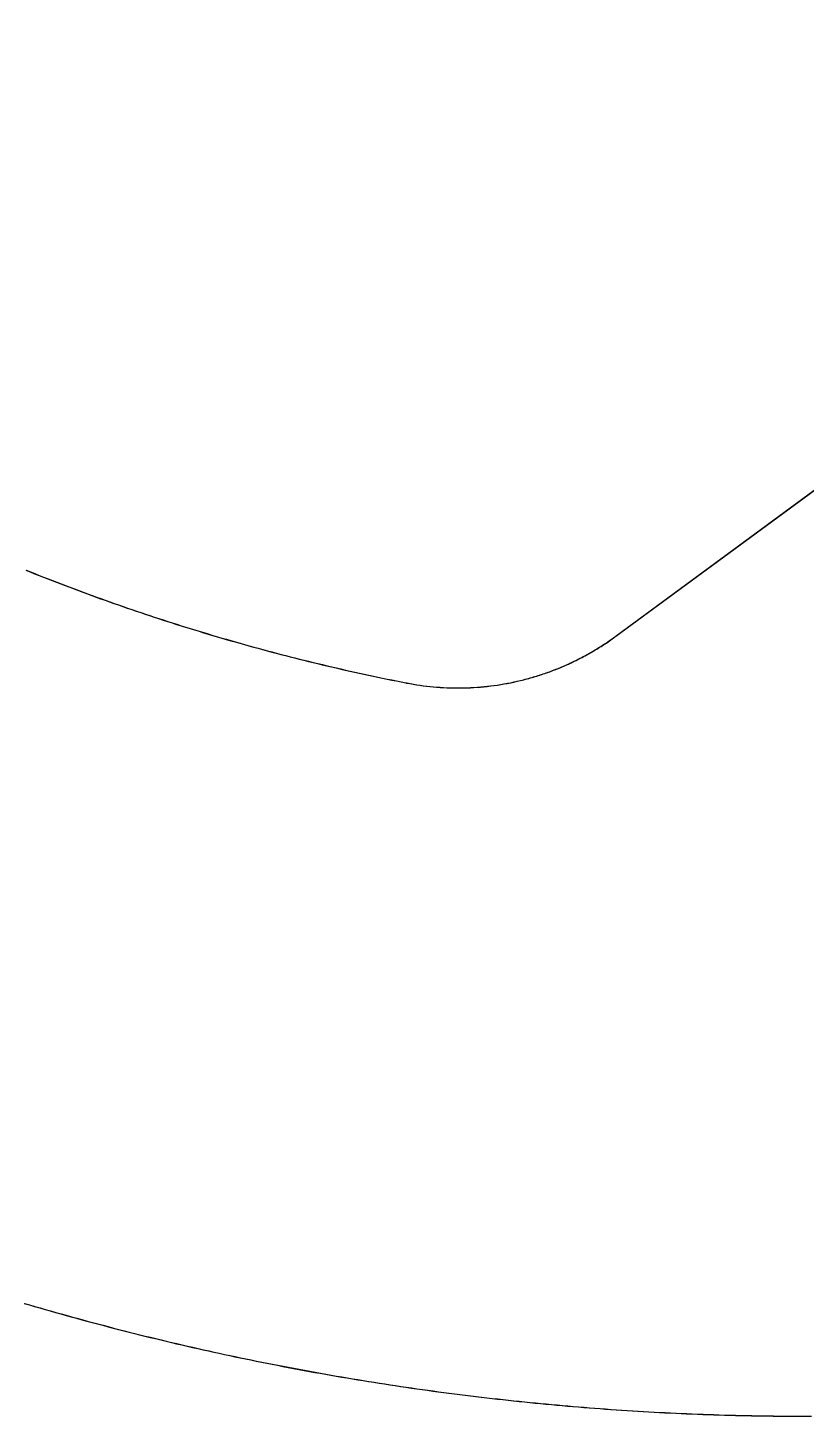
# Model space of a CAD drawing. Extents: x 141.9 to 179.5, y -126.9 to -94.3.
# Drawn here: x 172.79 to 174.249, y -104.674 to -102.072 of the extents above; entities that cross this region are included whole.
import ezdxf

# ---------------------------------------------------------------- set-up
doc = ezdxf.new("R2010")
doc.units = 0
doc.layers.add('BLACK', color=7, linetype='CONTINUOUS')

msp = doc.modelspace()

# ---------------------------------------------------------------- linework, layer by layer
at = {"layer": 'BLACK', "linetype": 'CONTINUOUS'}
for p, q in [((173.89213, -103.212184), (177.92447, -100.248359)), ((177.924913, -100.248235), (173.892576, -103.21206)), ((172.786422, -103.08859), (172.794599, -103.091879)), ((172.786867, -103.088468), (172.795044, -103.091757)), ((172.794599, -103.091879), (172.802786, -103.09515)), ((172.795044, -103.091757), (172.803231, -103.095028)), ((172.802786, -103.09515), (172.810979, -103.098402)), ((172.803231, -103.095028), (172.811424, -103.09828)), ((172.810979, -103.098402), (172.819182, -103.101637)), ((172.811424, -103.09828), (172.819627, -103.101515)), ((172.819182, -103.101637), (172.827391, -103.104852)), ((172.819627, -103.101515), (172.827836, -103.10473)), ((172.827391, -103.104852), (172.835609, -103.108049)), ((172.827836, -103.10473), (172.836054, -103.107928)), ((172.835609, -103.108049), (172.843833, -103.111228)), ((172.836054, -103.107928), (172.844279, -103.111106)), ((172.843833, -103.111228), (172.852067, -103.114388)), ((172.844279, -103.111106), (172.852513, -103.114266)), ((172.852067, -103.114388), (172.860307, -103.11753)), ((172.852513, -103.114266), (172.860752, -103.117408)), ((172.860307, -103.11753), (172.868556, -103.120653)), ((172.860752, -103.117408), (172.869001, -103.120531)), ((172.868556, -103.120653), (172.876811, -103.123758)), ((172.869001, -103.120531), (172.877256, -103.123636)), ((172.876811, -103.123758), (172.885075, -103.126844)), ((172.877256, -103.123636), (172.885521, -103.126722)), ((172.885075, -103.126844), (172.893345, -103.129911)), ((172.885521, -103.126722), (172.893791, -103.12979)), ((172.893345, -103.129911), (172.901625, -103.132961)), ((172.893791, -103.12979), (172.90207, -103.132839)), ((172.901625, -103.132961), (172.90991, -103.135991)), ((172.90207, -103.132839), (172.910355, -103.135869)), ((172.90991, -103.135991), (172.918205, -103.139004)), ((172.910355, -103.135869), (172.91865, -103.138882)), ((172.918205, -103.139004), (172.926505, -103.141997)), ((172.91865, -103.138882), (172.92695, -103.141875)), ((172.926505, -103.141997), (172.934814, -103.144972)), ((172.92695, -103.141875), (172.93526, -103.14485)), ((172.934814, -103.144972), (172.943129, -103.147928)), ((172.93526, -103.14485), (172.943574, -103.147806)), ((172.943129, -103.147928), (172.951454, -103.150866)), ((172.943574, -103.147806), (172.951899, -103.150744)), ((172.951454, -103.150866), (172.959783, -103.153784)), ((172.951899, -103.150744), (172.960228, -103.153663)), ((172.959783, -103.153784), (172.968122, -103.156685)), ((172.960228, -103.153663), (172.968567, -103.156563)), ((172.968122, -103.156685), (172.976466, -103.159566)), ((172.968567, -103.156563), (172.976912, -103.159445)), ((172.976466, -103.159566), (172.98482, -103.16243)), ((172.976912, -103.159445), (172.985265, -103.162308)), ((172.98482, -103.16243), (172.993179, -103.165274)), ((172.985265, -103.162308), (172.993624, -103.165152)), ((172.993179, -103.165274), (173.001547, -103.1681)), ((172.993624, -103.165152), (173.001992, -103.167978)), ((173.001547, -103.1681), (173.00992, -103.170906)), ((173.001992, -103.167978), (173.010365, -103.170785)), ((173.00992, -103.170906), (173.018302, -103.173695)), ((173.010365, -103.170785), (173.018747, -103.173573)), ((173.018302, -103.173695), (173.02669, -103.176464)), ((173.018747, -103.173573), (173.027135, -103.176343)), ((173.02669, -103.176464), (173.035086, -103.179216)), ((173.027135, -103.176343), (173.035531, -103.179094)), ((173.035086, -103.179216), (173.043488, -103.181947)), ((173.035531, -103.179094), (173.043933, -103.181825)), ((173.043488, -103.181947), (173.051899, -103.184661)), ((173.043933, -103.181825), (173.052344, -103.184539)), ((173.051899, -103.184661), (173.060314, -103.187355)), ((173.052344, -103.184539), (173.060759, -103.187233)), ((173.060314, -103.187355), (173.068739, -103.190031)), ((173.060759, -103.187233), (173.069184, -103.18991)), ((173.068739, -103.190031), (173.077169, -103.192688)), ((173.069184, -103.18991), (173.077614, -103.192566)), ((173.077169, -103.192688), (173.085607, -103.195327)), ((173.077614, -103.192566), (173.086053, -103.195205)), ((173.085607, -103.195327), (173.094051, -103.197946)), ((173.086053, -103.195205), (173.094496, -103.197824)), ((173.094051, -103.197946), (173.102503, -103.200547)), ((173.094496, -103.197824), (173.102949, -103.200425)), ((173.102503, -103.200547), (173.110961, -103.203128)), ((173.102949, -103.200425), (173.111406, -103.203006)), ((173.110961, -103.203128), (173.119427, -103.205691)), ((173.111406, -103.203006), (173.119872, -103.20557)), ((173.119427, -103.205691), (173.127898, -103.208235)), ((173.119872, -103.20557), (173.128343, -103.208113)), ((173.127898, -103.208235), (173.136378, -103.210761)), ((173.128343, -103.208113), (173.136823, -103.210639)), ((173.136378, -103.210761), (173.144862, -103.213267)), ((173.136823, -103.210639), (173.145307, -103.213145)), ((173.144862, -103.213267), (173.153356, -103.215755)), ((173.145307, -103.213145), (173.153801, -103.215633)), ((173.153356, -103.215755), (173.161853, -103.218223)), ((173.153801, -103.215633), (173.162298, -103.218101)), ((173.161853, -103.218223), (173.17036, -103.220673)), ((173.162298, -103.218101), (173.170805, -103.220551)), ((173.17036, -103.220673), (173.178871, -103.223104)), ((173.170805, -103.220551), (173.179316, -103.222982)), ((173.178871, -103.223104), (173.187392, -103.225516)), ((173.179316, -103.222982), (173.187837, -103.225394)), ((173.187392, -103.225516), (173.195916, -103.227909)), ((173.187837, -103.225394), (173.196361, -103.227787)), ((173.195916, -103.227909), (173.204449, -103.230283)), ((173.196361, -103.227787), (173.204894, -103.230161)), ((173.204449, -103.230283), (173.212987, -103.232638)), ((173.204894, -103.230161), (173.213432, -103.232516)), ((173.212987, -103.232638), (173.221533, -103.234974)), ((173.213432, -103.232516), (173.221978, -103.234852)), ((173.221533, -103.234974), (173.230084, -103.237291)), ((173.221978, -103.234852), (173.230529, -103.237169)), ((173.855933, -103.236435), (173.858631, -103.234782)), ((173.856381, -103.23631), (173.859079, -103.234657)), ((173.858631, -103.234782), (173.861317, -103.233112)), ((173.859079, -103.234657), (173.861765, -103.232987)), ((173.861317, -103.233112), (173.863994, -103.231424)), ((173.861765, -103.232987), (173.864442, -103.231299)), ((173.863994, -103.231424), (173.866659, -103.22972)), ((173.864442, -103.231299), (173.867107, -103.229595)), ((173.866659, -103.22972), (173.869314, -103.227998)), ((173.867107, -103.229595), (173.869762, -103.227873)), ((173.869314, -103.227998), (173.871958, -103.226261)), ((173.869762, -103.227873), (173.872406, -103.226135)), ((173.871958, -103.226261), (173.874592, -103.224505)), ((173.872406, -103.226135), (173.87504, -103.22438)), ((173.874592, -103.224505), (173.877214, -103.222734)), ((173.87504, -103.22438), (173.877662, -103.222609)), ((173.877214, -103.222734), (173.879826, -103.220945)), ((173.877662, -103.222609), (173.880274, -103.22082)), ((173.879826, -103.220945), (173.882425, -103.21914)), ((173.880274, -103.22082), (173.882873, -103.219015)), ((173.882425, -103.21914), (173.885015, -103.217318)), ((173.882873, -103.219015), (173.885463, -103.217193)), ((173.885015, -103.217318), (173.887592, -103.21548)), ((173.885463, -103.217193), (173.88804, -103.215355)), ((173.887592, -103.21548), (173.890159, -103.213625)), ((173.88804, -103.215355), (173.890607, -103.2135)), ((173.890159, -103.213625), (173.89213, -103.212184)), ((173.890607, -103.2135), (173.892576, -103.21206)), ((173.89213, -103.212184), (173.892576, -103.21206)), ((173.892576, -103.21206), (173.89213, -103.212184)), ((173.230084, -103.237291), (173.238643, -103.23959)), ((173.230529, -103.237169), (173.239088, -103.239468)), ((173.238643, -103.23959), (173.247207, -103.241868)), ((173.239088, -103.239468), (173.247652, -103.241747)), ((173.247207, -103.241868), (173.255779, -103.244129)), ((173.247652, -103.241747), (173.256224, -103.244007)), ((173.255779, -103.244129), (173.264356, -103.24637)), ((173.256224, -103.244007), (173.264801, -103.246248)), ((173.264356, -103.24637), (173.272941, -103.248592)), ((173.264801, -103.246248), (173.273386, -103.248471)), ((173.272941, -103.248592), (173.28153, -103.250795)), ((173.273386, -103.248471), (173.281975, -103.250674)), ((173.28153, -103.250795), (173.290128, -103.25298)), ((173.281975, -103.250674), (173.290573, -103.252858)), ((173.290128, -103.25298), (173.29873, -103.255145)), ((173.290573, -103.252858), (173.299175, -103.255023)), ((173.29873, -103.255145), (173.307341, -103.257291)), ((173.299175, -103.255023), (173.307786, -103.257169)), ((173.307341, -103.257291), (173.315955, -103.259418)), ((173.307786, -103.257169), (173.3164, -103.259296)), ((173.315955, -103.259418), (173.324578, -103.261526)), ((173.3164, -103.259296), (173.325023, -103.261404)), ((173.324578, -103.261526), (173.333205, -103.263614)), ((173.325023, -103.261404), (173.33365, -103.263493)), ((173.80859, -103.261866), (173.811448, -103.260512)), ((173.809039, -103.261741), (173.811897, -103.260388)), ((173.811448, -103.260512), (173.814298, -103.259141)), ((173.811897, -103.260388), (173.814747, -103.259016)), ((173.814298, -103.259141), (173.817138, -103.257751)), ((173.814747, -103.259016), (173.817587, -103.257626)), ((173.817138, -103.257751), (173.819971, -103.256343)), ((173.817587, -103.257626), (173.82042, -103.256218)), ((173.819971, -103.256343), (173.822793, -103.254918)), ((173.82042, -103.256218), (173.823242, -103.254793)), ((173.822793, -103.254918), (173.825608, -103.253474)), ((173.823242, -103.254793), (173.826056, -103.253349)), ((173.825608, -103.253474), (173.828412, -103.252013)), ((173.826056, -103.253349), (173.828861, -103.251889)), ((173.828412, -103.252013), (173.831208, -103.250534)), ((173.828861, -103.251889), (173.831657, -103.250409)), ((173.831208, -103.250534), (173.833994, -103.249038)), ((173.831657, -103.250409), (173.834442, -103.248913)), ((173.833994, -103.249038), (173.836771, -103.247523)), ((173.834442, -103.248913), (173.837219, -103.247398)), ((173.836771, -103.247523), (173.839537, -103.245992)), ((173.837219, -103.247398), (173.839986, -103.245867)), ((173.839537, -103.245992), (173.842295, -103.244442)), ((173.839986, -103.245867), (173.842744, -103.244317)), ((173.842295, -103.244442), (173.845042, -103.242876)), ((173.842744, -103.244317), (173.845491, -103.242751)), ((173.845042, -103.242876), (173.847781, -103.241291)), ((173.845491, -103.242751), (173.848229, -103.241166)), ((173.847781, -103.241291), (173.850508, -103.23969)), ((173.848229, -103.241166), (173.850956, -103.239565)), ((173.850508, -103.23969), (173.853226, -103.238071)), ((173.850956, -103.239565), (173.853674, -103.237946)), ((173.853226, -103.238071), (173.855933, -103.236435)), ((173.853674, -103.237946), (173.856381, -103.23631)), ((173.333205, -103.263614), (173.34184, -103.265684)), ((173.33365, -103.263493), (173.342285, -103.265563)), ((173.34184, -103.265684), (173.35048, -103.267735)), ((173.342285, -103.265563), (173.350925, -103.267613)), ((173.35048, -103.267735), (173.359127, -103.269767)), ((173.350925, -103.267613), (173.359572, -103.269645)), ((173.359127, -103.269767), (173.367779, -103.271779)), ((173.359572, -103.269645), (173.368224, -103.271657)), ((173.367779, -103.271779), (173.376439, -103.273772)), ((173.368224, -103.271657), (173.376884, -103.273651)), ((173.376439, -103.273772), (173.385103, -103.275746)), ((173.376884, -103.273651), (173.385548, -103.275624)), ((173.385103, -103.275746), (173.393775, -103.277702)), ((173.385548, -103.275624), (173.39422, -103.27758)), ((173.393775, -103.277702), (173.402451, -103.279637)), ((173.39422, -103.27758), (173.402896, -103.279515)), ((173.402451, -103.279637), (173.411135, -103.281554)), ((173.402896, -103.279515), (173.41158, -103.281432)), ((173.411135, -103.281554), (173.419823, -103.283451)), ((173.41158, -103.281432), (173.420268, -103.28333)), ((173.419823, -103.283451), (173.428519, -103.28533)), ((173.420268, -103.28333), (173.428964, -103.285208)), ((173.428519, -103.28533), (173.437219, -103.287189)), ((173.428964, -103.285208), (173.437664, -103.287067)), ((173.437219, -103.287189), (173.445927, -103.289029)), ((173.437664, -103.287067), (173.446372, -103.288907)), ((173.740732, -103.287902), (173.743757, -103.286977)), ((173.741182, -103.287778), (173.744207, -103.286853)), ((173.743757, -103.286977), (173.746776, -103.286033)), ((173.744207, -103.286853), (173.747226, -103.285909)), ((173.746776, -103.286033), (173.749789, -103.28507)), ((173.747226, -103.285909), (173.750239, -103.284945)), ((173.749789, -103.28507), (173.752795, -103.284088)), ((173.750239, -103.284945), (173.753245, -103.283963)), ((173.752795, -103.284088), (173.755796, -103.283086)), ((173.753245, -103.283963), (173.756246, -103.282962)), ((173.755796, -103.283086), (173.75879, -103.282066)), ((173.756246, -103.282962), (173.759239, -103.281942)), ((173.75879, -103.282066), (173.761777, -103.281027)), ((173.759239, -103.281942), (173.762227, -103.280902)), ((173.761777, -103.281027), (173.764758, -103.279969)), ((173.762227, -103.280902), (173.765207, -103.279845)), ((173.764758, -103.279969), (173.767732, -103.278892)), ((173.765207, -103.279845), (173.768182, -103.278768)), ((173.767732, -103.278892), (173.770699, -103.277797)), ((173.768182, -103.278768), (173.771148, -103.277672)), ((173.770699, -103.277797), (173.773659, -103.276682)), ((173.771148, -103.277672), (173.774109, -103.276558)), ((173.773659, -103.276682), (173.776612, -103.275549)), ((173.774109, -103.276558), (173.777061, -103.275425)), ((173.776612, -103.275549), (173.779558, -103.274398)), ((173.777061, -103.275425), (173.780007, -103.274273)), ((173.779558, -103.274398), (173.782496, -103.273228)), ((173.780007, -103.274273), (173.782945, -103.273103)), ((173.782496, -103.273228), (173.785427, -103.272039)), ((173.782945, -103.273103), (173.785876, -103.271914)), ((173.785427, -103.272039), (173.78835, -103.270831)), ((173.785876, -103.271914), (173.788799, -103.270707)), ((173.78835, -103.270831), (173.791266, -103.269605)), ((173.788799, -103.270707), (173.791715, -103.269481)), ((173.791266, -103.269605), (173.794173, -103.268361)), ((173.791715, -103.269481), (173.794622, -103.268237)), ((173.794173, -103.268361), (173.797073, -103.267099)), ((173.794622, -103.268237), (173.797522, -103.266974)), ((173.797073, -103.267099), (173.799964, -103.265818)), ((173.797522, -103.266974), (173.800413, -103.265693)), ((173.799964, -103.265818), (173.802848, -103.264519)), ((173.800413, -103.265693), (173.803297, -103.264394)), ((173.802848, -103.264519), (173.805723, -103.263202)), ((173.803297, -103.264394), (173.806172, -103.263077)), ((173.805723, -103.263202), (173.80859, -103.261866)), ((173.806172, -103.263077), (173.809039, -103.261741)), ((173.445927, -103.289029), (173.454639, -103.29085)), ((173.446372, -103.288907), (173.455083, -103.290728)), ((173.454639, -103.29085), (173.463359, -103.292652)), ((173.455083, -103.290728), (173.463803, -103.29253)), ((173.463359, -103.292652), (173.472082, -103.294434)), ((173.463803, -103.29253), (173.472527, -103.294312)), ((173.472082, -103.294434), (173.480813, -103.296197)), ((173.472527, -103.294312), (173.481258, -103.296075)), ((173.480813, -103.296197), (173.489549, -103.297941)), ((173.481258, -103.296075), (173.489993, -103.297819)), ((173.489549, -103.297941), (173.498292, -103.299665)), ((173.489993, -103.297819), (173.498736, -103.299544)), ((173.498292, -103.299665), (173.5, -103.3)), ((173.498736, -103.299544), (173.500444, -103.299878)), ((173.500444, -103.299878), (173.5, -103.3)), ((173.5, -103.3), (173.500444, -103.299878)), ((173.5, -103.3), (173.506215, -103.301175)), ((173.500444, -103.299878), (173.50666, -103.301053)), ((173.506215, -103.301175), (173.512444, -103.302272)), ((173.50666, -103.301053), (173.512889, -103.30215)), ((173.512444, -103.302272), (173.518685, -103.30329)), ((173.512889, -103.30215), (173.51913, -103.303168)), ((173.518685, -103.30329), (173.524937, -103.304228)), ((173.51913, -103.303168), (173.525382, -103.304106)), ((173.524937, -103.304228), (173.5312, -103.305088)), ((173.525382, -103.304106), (173.531646, -103.304966)), ((173.5312, -103.305088), (173.537473, -103.305868)), ((173.531646, -103.304966), (173.537919, -103.305746)), ((173.537473, -103.305868), (173.543754, -103.306568)), ((173.537919, -103.305746), (173.5442, -103.306446)), ((173.543754, -103.306568), (173.550044, -103.30719)), ((173.5442, -103.306446), (173.55049, -103.307067)), ((173.550044, -103.30719), (173.55634, -103.307731)), ((173.55049, -103.307067), (173.556787, -103.307609)), ((173.55634, -103.307731), (173.562643, -103.308193)), ((173.556787, -103.307609), (173.56309, -103.30807)), ((173.562643, -103.308193), (173.568951, -103.308575)), ((173.56309, -103.30807), (173.569399, -103.308452)), ((173.568951, -103.308575), (173.575264, -103.308877)), ((173.569399, -103.308452), (173.575711, -103.308755)), ((173.575264, -103.308877), (173.58158, -103.3091)), ((173.575711, -103.308755), (173.582027, -103.308977)), ((173.58158, -103.3091), (173.587898, -103.309242)), ((173.582027, -103.308977), (173.588346, -103.309119)), ((173.587898, -103.309242), (173.594218, -103.309305)), ((173.588346, -103.309119), (173.594666, -103.309182)), ((173.594218, -103.309305), (173.600538, -103.309287)), ((173.594666, -103.309182), (173.600987, -103.309164)), ((173.600538, -103.309287), (173.606858, -103.30919)), ((173.600987, -103.309164), (173.607307, -103.309067)), ((173.606858, -103.30919), (173.613177, -103.309013)), ((173.607307, -103.309067), (173.613626, -103.30889)), ((173.613177, -103.309013), (173.619493, -103.308756)), ((173.613626, -103.30889), (173.619942, -103.308632)), ((173.619493, -103.308756), (173.625806, -103.308419)), ((173.619942, -103.308632), (173.626255, -103.308295)), ((173.625806, -103.308419), (173.632114, -103.308002)), ((173.626255, -103.308295), (173.632563, -103.307878)), ((173.632114, -103.308002), (173.638417, -103.307505)), ((173.632563, -103.307878), (173.638867, -103.307382)), ((173.638417, -103.307505), (173.644714, -103.306929)), ((173.638867, -103.307382), (173.645163, -103.306805)), ((173.644714, -103.306929), (173.651003, -103.306273)), ((173.645163, -103.306805), (173.651453, -103.306149)), ((173.651003, -103.306273), (173.657284, -103.305537)), ((173.651453, -103.306149), (173.657734, -103.305414)), ((173.657284, -103.305537), (173.663555, -103.304722)), ((173.657734, -103.305414), (173.664005, -103.304599)), ((173.663555, -103.304722), (173.669816, -103.303828)), ((173.664005, -103.304599), (173.670266, -103.303704)), ((173.669816, -103.303828), (173.676066, -103.302855)), ((173.670266, -103.303704), (173.676515, -103.302731)), ((173.676066, -103.302855), (173.682302, -103.301802)), ((173.676515, -103.302731), (173.682752, -103.301678)), ((173.682302, -103.301802), (173.688526, -103.300671)), ((173.682752, -103.301678), (173.688976, -103.300547)), ((173.688526, -103.300671), (173.694735, -103.299461)), ((173.688976, -103.300547), (173.695184, -103.299337)), ((173.694735, -103.299461), (173.700928, -103.298173)), ((173.695184, -103.299337), (173.701377, -103.298049)), ((173.700928, -103.298173), (173.707104, -103.296806)), ((173.701377, -103.298049), (173.707554, -103.296682)), ((173.707104, -103.296806), (173.710186, -103.296094)), ((173.707554, -103.296682), (173.710636, -103.29597)), ((173.710186, -103.296094), (173.713263, -103.295362)), ((173.710636, -103.29597), (173.713713, -103.295238)), ((173.713263, -103.295362), (173.716336, -103.29461)), ((173.713713, -103.295238), (173.716785, -103.294486)), ((173.716336, -103.29461), (173.719403, -103.293839)), ((173.716785, -103.294486), (173.719853, -103.293715)), ((173.719403, -103.293839), (173.722466, -103.293049)), ((173.719853, -103.293715), (173.722916, -103.292925)), ((173.722466, -103.293049), (173.725524, -103.29224)), ((173.722916, -103.292925), (173.725974, -103.292115)), ((173.725524, -103.29224), (173.728576, -103.291411)), ((173.725974, -103.292115), (173.729026, -103.291286)), ((173.728576, -103.291411), (173.731624, -103.290562)), ((173.729026, -103.291286), (173.732073, -103.290438)), ((173.731624, -103.290562), (173.734665, -103.289695)), ((173.732073, -103.290438), (173.735115, -103.289571)), ((173.734665, -103.289695), (173.737702, -103.288808)), ((173.735115, -103.289571), (173.738151, -103.288684)), ((173.737702, -103.288808), (173.740732, -103.287902)), ((173.738151, -103.288684), (173.741182, -103.287778)), ((172.783138, -104.46247), (172.792925, -104.465344)), ((172.783585, -104.462347), (172.793372, -104.465221)), ((172.792925, -104.465344), (172.802718, -104.4682)), ((172.793372, -104.465221), (172.803166, -104.468077)), ((172.802718, -104.4682), (172.812515, -104.471036)), ((172.803166, -104.468077), (172.812963, -104.470913)), ((172.812515, -104.471036), (172.822319, -104.473852)), ((172.812963, -104.470913), (172.822766, -104.47373)), ((172.822319, -104.473852), (172.832126, -104.47665)), ((172.822766, -104.47373), (172.832574, -104.476527)), ((172.832126, -104.47665), (172.84194, -104.479428)), ((172.832574, -104.476527), (172.842388, -104.479305)), ((172.84194, -104.479428), (172.851758, -104.482186)), ((172.842388, -104.479305), (172.852205, -104.482063)), ((172.851758, -104.482186), (172.861581, -104.484925)), ((172.852205, -104.482063), (172.862029, -104.484803)), ((172.861581, -104.484925), (172.871409, -104.487645)), ((172.862029, -104.484803), (172.871856, -104.487522)), ((172.871409, -104.487645), (172.881242, -104.490346)), ((172.871856, -104.487522), (172.88169, -104.490223)), ((172.881242, -104.490346), (172.89108, -104.493026)), ((172.88169, -104.490223), (172.891527, -104.492903)), ((172.89108, -104.493026), (172.900923, -104.495688)), ((172.891527, -104.492903), (172.90137, -104.495565)), ((172.900923, -104.495688), (172.91077, -104.49833)), ((172.90137, -104.495565), (172.911217, -104.498207)), ((172.91077, -104.49833), (172.920622, -104.500953)), ((172.911217, -104.498207), (172.92107, -104.50083)), ((172.920622, -104.500953), (172.930478, -104.503556)), ((172.92107, -104.50083), (172.930926, -104.503433)), ((172.930478, -104.503556), (172.940341, -104.50614)), ((172.930926, -104.503433), (172.940788, -104.506017)), ((172.940341, -104.50614), (172.950206, -104.508704)), ((172.940788, -104.506017), (172.950654, -104.508581)), ((172.950206, -104.508704), (172.960078, -104.511249)), ((172.950654, -104.508581), (172.960525, -104.511126)), ((172.960078, -104.511249), (172.969952, -104.513774)), ((172.960525, -104.511126), (172.9704, -104.513651)), ((172.969952, -104.513774), (172.979833, -104.51628)), ((172.9704, -104.513651), (172.98028, -104.516157)), ((172.979833, -104.51628), (172.989716, -104.518766)), ((172.98028, -104.516157), (172.990164, -104.518643)), ((172.989716, -104.518766), (172.999605, -104.521233)), ((172.990164, -104.518643), (173.000053, -104.52111)), ((172.999605, -104.521233), (173.009498, -104.52368)), ((173.000053, -104.52111), (173.009945, -104.523557)), ((173.009498, -104.52368), (173.019396, -104.526108)), ((173.009945, -104.523557), (173.019844, -104.525985)), ((173.019396, -104.526108), (173.029297, -104.528516)), ((173.019844, -104.525985), (173.029744, -104.528393)), ((173.029297, -104.528516), (173.039204, -104.530905)), ((173.029744, -104.528393), (173.039651, -104.530782)), ((173.039204, -104.530905), (173.049113, -104.533274)), ((173.039651, -104.530782), (173.049561, -104.533151)), ((173.049113, -104.533274), (173.059028, -104.535624)), ((173.049561, -104.533151), (173.059476, -104.535501)), ((173.059028, -104.535624), (173.068946, -104.537953)), ((173.059476, -104.535501), (173.069394, -104.537831)), ((173.068946, -104.537953), (173.07887, -104.540264)), ((173.069394, -104.537831), (173.079317, -104.540141)), ((173.07887, -104.540264), (173.088796, -104.542555)), ((173.079317, -104.540141), (173.089243, -104.542432)), ((173.088796, -104.542555), (173.098727, -104.544826)), ((173.089243, -104.542432), (173.099175, -104.544703)), ((173.098727, -104.544826), (173.108661, -104.547077)), ((173.099175, -104.544703), (173.109109, -104.546955)), ((173.108661, -104.547077), (173.118601, -104.54931)), ((173.109109, -104.546955), (173.119049, -104.549187)), ((173.118601, -104.54931), (173.128543, -104.551522)), ((173.119049, -104.549187), (173.128991, -104.551399)), ((173.128543, -104.551522), (173.13849, -104.553715)), ((173.128991, -104.551399), (173.138938, -104.553592)), ((173.13849, -104.553715), (173.14844, -104.555888)), ((173.138938, -104.553592), (173.148888, -104.555765)), ((173.14844, -104.555888), (173.158395, -104.558041)), ((173.148888, -104.555765), (173.158843, -104.557918)), ((173.158395, -104.558041), (173.168353, -104.560175)), ((173.158843, -104.557918), (173.1688, -104.560052)), ((173.168353, -104.560175), (173.178315, -104.562289)), ((173.1688, -104.560052), (173.178763, -104.562166)), ((173.178315, -104.562289), (173.18828, -104.564383)), ((173.178763, -104.562166), (173.188728, -104.564261)), ((173.18828, -104.564383), (173.19825, -104.566458)), ((173.188728, -104.564261), (173.198698, -104.566336)), ((173.19825, -104.566458), (173.208222, -104.568513)), ((173.198698, -104.566336), (173.20867, -104.568391)), ((173.208222, -104.568513), (173.2182, -104.570549)), ((173.20867, -104.568391), (173.218648, -104.570426)), ((173.2182, -104.570549), (173.228179, -104.572565)), ((173.218648, -104.570426), (173.228627, -104.572442)), ((173.228179, -104.572565), (173.238164, -104.574561)), ((173.228627, -104.572442), (173.238611, -104.574438)), ((173.238164, -104.574561), (173.24815, -104.576537)), ((173.238611, -104.574438), (173.248598, -104.576414)), ((173.24815, -104.576537), (173.258141, -104.578494)), ((173.248598, -104.576414), (173.258589, -104.578371)), ((173.258141, -104.578494), (173.268134, -104.580431)), ((173.258589, -104.578371), (173.268582, -104.580308)), ((173.268134, -104.580431), (173.278133, -104.582348)), ((173.268582, -104.580308), (173.27858, -104.582225)), ((173.278133, -104.582348), (173.288133, -104.584245)), ((173.27858, -104.582225), (173.28858, -104.584123)), ((173.288133, -104.584245), (173.298137, -104.586123)), ((173.28858, -104.584123), (173.298585, -104.586)), ((173.298137, -104.586123), (173.308144, -104.587981)), ((173.298585, -104.586), (173.308592, -104.587858)), ((173.308144, -104.587981), (173.318155, -104.589819)), ((173.308592, -104.587858), (173.318603, -104.589697)), ((173.318155, -104.589819), (173.328168, -104.591638)), ((173.318603, -104.589697), (173.328616, -104.591515)), ((173.328168, -104.591638), (173.338186, -104.593437)), ((173.328616, -104.591515), (173.338634, -104.593314)), ((173.338186, -104.593437), (173.348205, -104.595215)), ((173.338634, -104.593314), (173.348653, -104.595093)), ((173.348205, -104.595215), (173.358229, -104.596975)), ((173.348653, -104.595093), (173.358677, -104.596852)), ((173.358229, -104.596975), (173.368254, -104.598714)), ((173.358677, -104.596852), (173.368702, -104.598591)), ((173.368254, -104.598714), (173.378284, -104.600434)), ((173.368702, -104.598591), (173.378732, -104.600311)), ((173.378284, -104.600434), (173.388315, -104.602134)), ((173.378732, -104.600311), (173.388763, -104.602011)), ((173.388315, -104.602134), (173.398351, -104.603814)), ((173.388763, -104.602011), (173.398799, -104.603691)), ((173.398351, -104.603814), (173.408388, -104.605474)), ((173.398799, -104.603691), (173.408836, -104.605351)), ((173.408388, -104.605474), (173.41843, -104.607114)), ((173.408836, -104.605351), (173.418878, -104.606992)), ((173.41843, -104.607114), (173.428473, -104.608735)), ((173.418878, -104.606992), (173.428921, -104.608612)), ((173.428473, -104.608735), (173.43852, -104.610336)), ((173.428921, -104.608612), (173.438968, -104.610213)), ((173.43852, -104.610336), (173.448569, -104.611917)), ((173.438968, -104.610213), (173.449017, -104.611794)), ((173.448569, -104.611917), (173.458622, -104.613478)), ((173.449017, -104.611794), (173.45907, -104.613355)), ((173.458622, -104.613478), (173.468675, -104.615019)), ((173.45907, -104.613355), (173.469123, -104.614897)), ((173.468675, -104.615019), (173.478734, -104.616541)), ((173.469123, -104.614897), (173.479182, -104.616418)), ((173.478734, -104.616541), (173.488793, -104.618042)), ((173.479182, -104.616418), (173.489241, -104.61792)), ((173.488793, -104.618042), (173.498856, -104.619524)), ((173.489241, -104.61792), (173.499304, -104.619402)), ((173.498856, -104.619524), (173.50892, -104.620986)), ((173.499304, -104.619402), (173.509368, -104.620864)), ((173.50892, -104.620986), (173.518989, -104.622429)), ((173.509368, -104.620864), (173.519437, -104.622306)), ((173.518989, -104.622429), (173.529058, -104.623851)), ((173.519437, -104.622306), (173.529506, -104.623728)), ((173.529058, -104.623851), (173.539131, -104.625253)), ((173.529506, -104.623728), (173.539579, -104.625131)), ((173.539131, -104.625253), (173.549205, -104.626636)), ((173.539579, -104.625131), (173.549653, -104.626513)), ((173.549205, -104.626636), (173.559284, -104.627999)), ((173.549653, -104.626513), (173.559732, -104.627876)), ((173.559284, -104.627999), (173.569362, -104.629341)), ((173.559732, -104.627876), (173.56981, -104.629218)), ((173.569362, -104.629341), (173.579445, -104.630664)), ((173.56981, -104.629218), (173.579893, -104.630542)), ((173.579445, -104.630664), (173.589528, -104.631967)), ((173.579893, -104.630542), (173.589976, -104.631844)), ((173.589528, -104.631967), (173.599616, -104.633251)), ((173.589976, -104.631844), (173.600064, -104.633128)), ((173.599616, -104.633251), (173.609704, -104.634514)), ((173.600064, -104.633128), (173.610152, -104.634391)), ((173.609704, -104.634514), (173.619795, -104.635757)), ((173.610152, -104.634391), (173.620243, -104.635634)), ((173.619795, -104.635757), (173.629887, -104.636981)), ((173.620243, -104.635634), (173.630335, -104.636858)), ((173.629887, -104.636981), (173.639983, -104.638184)), ((173.630335, -104.636858), (173.640431, -104.638062)), ((173.639983, -104.638184), (173.65008, -104.639368)), ((173.640431, -104.638062), (173.650528, -104.639245)), ((173.65008, -104.639368), (173.66018, -104.640532)), ((173.650528, -104.639245), (173.660628, -104.640409)), ((173.66018, -104.640532), (173.67028, -104.641675)), ((173.660628, -104.640409), (173.670728, -104.641553)), ((173.67028, -104.641675), (173.680384, -104.6428)), ((173.670728, -104.641553), (173.680832, -104.642677)), ((173.680384, -104.6428), (173.690488, -104.643903)), ((173.680832, -104.642677), (173.690936, -104.643781)), ((173.690488, -104.643903), (173.700596, -104.644988)), ((173.690936, -104.643781), (173.701044, -104.644865)), ((173.700596, -104.644988), (173.710704, -104.646052)), ((173.701044, -104.644865), (173.711152, -104.645929)), ((173.710704, -104.646052), (173.720815, -104.647096)), ((173.711152, -104.645929), (173.721263, -104.646973)), ((173.720815, -104.647096), (173.730927, -104.64812)), ((173.721263, -104.646973), (173.731375, -104.647998)), ((173.730927, -104.64812), (173.741042, -104.649125)), ((173.731375, -104.647998), (173.74149, -104.649002)), ((173.741042, -104.649125), (173.751157, -104.650109)), ((173.74149, -104.649002), (173.751605, -104.649987)), ((173.751157, -104.650109), (173.761275, -104.651074)), ((173.751605, -104.649987), (173.761723, -104.650951)), ((173.761275, -104.651074), (173.771394, -104.652018)), ((173.761723, -104.650951), (173.771842, -104.651896)), ((173.771394, -104.652018), (173.781515, -104.652943)), ((173.771842, -104.651896), (173.781964, -104.65282)), ((173.781515, -104.652943), (173.791637, -104.653848)), ((173.781964, -104.65282), (173.792085, -104.653725)), ((173.791637, -104.653848), (173.801762, -104.654733)), ((173.792085, -104.653725), (173.80221, -104.65461)), ((173.801762, -104.654733), (173.811886, -104.655597)), ((173.80221, -104.65461), (173.812335, -104.655475)), ((173.811886, -104.655597), (173.822015, -104.656442)), ((173.812335, -104.655475), (173.822463, -104.65632)), ((173.822015, -104.656442), (173.832142, -104.657267)), ((173.822463, -104.65632), (173.83259, -104.657144)), ((173.832142, -104.657267), (173.842273, -104.658072)), ((173.83259, -104.657144), (173.842721, -104.657949)), ((173.842273, -104.658072), (173.852403, -104.658857)), ((173.842721, -104.657949), (173.852851, -104.658734)), ((173.852403, -104.658857), (173.862537, -104.659622)), ((173.852851, -104.658734), (173.862985, -104.659499)), ((173.862537, -104.659622), (173.87267, -104.660367)), ((173.862985, -104.659499), (173.873118, -104.660244)), ((173.87267, -104.660367), (173.882806, -104.661092)), ((173.873118, -104.660244), (173.883254, -104.66097)), ((173.882806, -104.661092), (173.892942, -104.661797)), ((173.883254, -104.66097), (173.89339, -104.661675)), ((173.892942, -104.661797), (173.903081, -104.662483)), ((173.89339, -104.661675), (173.903529, -104.66236)), ((173.903081, -104.662483), (173.913218, -104.663148)), ((173.903529, -104.66236), (173.913667, -104.663025)), ((173.913218, -104.663148), (173.92336, -104.663793)), ((173.913667, -104.663025), (173.923808, -104.66367)), ((173.92336, -104.663793), (173.9335, -104.664418)), ((173.923808, -104.66367), (173.933948, -104.664295)), ((173.9335, -104.664418), (173.943643, -104.665023)), ((173.933948, -104.664295), (173.944092, -104.664901)), ((173.943643, -104.665023), (173.953786, -104.665609)), ((173.944092, -104.664901), (173.954234, -104.665486)), ((173.953786, -104.665609), (173.963931, -104.666174)), ((173.954234, -104.665486), (173.96438, -104.666051)), ((173.963931, -104.666174), (173.974076, -104.666719)), ((173.96438, -104.666051), (173.974524, -104.666596)), ((173.974076, -104.666719), (173.984223, -104.667244)), ((173.974524, -104.666596), (173.984672, -104.667122)), ((173.984223, -104.667244), (173.99437, -104.66775)), ((173.984672, -104.667122), (173.994818, -104.667627)), ((173.99437, -104.66775), (174.004519, -104.668235)), ((173.994818, -104.667627), (174.004968, -104.668112)), ((174.004519, -104.668235), (174.014667, -104.6687)), ((174.004968, -104.668112), (174.015116, -104.668578)), ((174.014667, -104.6687), (174.024819, -104.669146)), ((174.015116, -104.668578), (174.025267, -104.669023)), ((174.024819, -104.669146), (174.034968, -104.669571)), ((174.025267, -104.669023), (174.035417, -104.669448)), ((174.034968, -104.669571), (174.045121, -104.669977)), ((174.035417, -104.669448), (174.045569, -104.669854)), ((174.045121, -104.669977), (174.055272, -104.670362)), ((174.045569, -104.669854), (174.055721, -104.670239)), ((174.055272, -104.670362), (174.065427, -104.670727)), ((174.055721, -104.670239), (174.065875, -104.670605)), ((174.065427, -104.670727), (174.075579, -104.671073)), ((174.065875, -104.670605), (174.076028, -104.67095)), ((174.075579, -104.671073), (174.085735, -104.671398)), ((174.076028, -104.67095), (174.086183, -104.671275)), ((174.085735, -104.671398), (174.095889, -104.671703)), ((174.086183, -104.671275), (174.096337, -104.671581)), ((174.095889, -104.671703), (174.106046, -104.671989)), ((174.096337, -104.671581), (174.106494, -104.671866)), ((174.106046, -104.671989), (174.116201, -104.672254)), ((174.106494, -104.671866), (174.11665, -104.672132)), ((174.116201, -104.672254), (174.126359, -104.6725)), ((174.11665, -104.672132), (174.126808, -104.672377)), ((174.126359, -104.6725), (174.136515, -104.672725)), ((174.126808, -104.672377), (174.136964, -104.672602)), ((174.136515, -104.672725), (174.146674, -104.67293)), ((174.136964, -104.672602), (174.147123, -104.672808)), ((174.146674, -104.67293), (174.156832, -104.673116)), ((174.147123, -104.672808), (174.15728, -104.672993)), ((174.156832, -104.673116), (174.166991, -104.673281)), ((174.15728, -104.672993), (174.16744, -104.673158)), ((174.166991, -104.673281), (174.177149, -104.673426)), ((174.16744, -104.673158), (174.177598, -104.673304)), ((174.177149, -104.673426), (174.18731, -104.673552)), ((174.177598, -104.673304), (174.187758, -104.673429)), ((174.18731, -104.673552), (174.197469, -104.673657)), ((174.187758, -104.673429), (174.197917, -104.673534)), ((174.197469, -104.673657), (174.20763, -104.673742)), ((174.197917, -104.673534), (174.208078, -104.67362)), ((174.20763, -104.673742), (174.217789, -104.673808)), ((174.208078, -104.67362), (174.218238, -104.673685)), ((174.217789, -104.673808), (174.227951, -104.673853)), ((174.218238, -104.673685), (174.228399, -104.67373)), ((174.227951, -104.673853), (174.238111, -104.673878)), ((174.228399, -104.67373), (174.238559, -104.673756)), ((174.238111, -104.673878), (174.248273, -104.673884)), ((174.238559, -104.673756), (174.248721, -104.673761)), ((174.248273, -104.673884), (174.258433, -104.673869)), ((174.248721, -104.673761), (174.258881, -104.673746))]:
    msp.add_line(p, q, dxfattribs=at)

doc.saveas('drawing.dxf')
